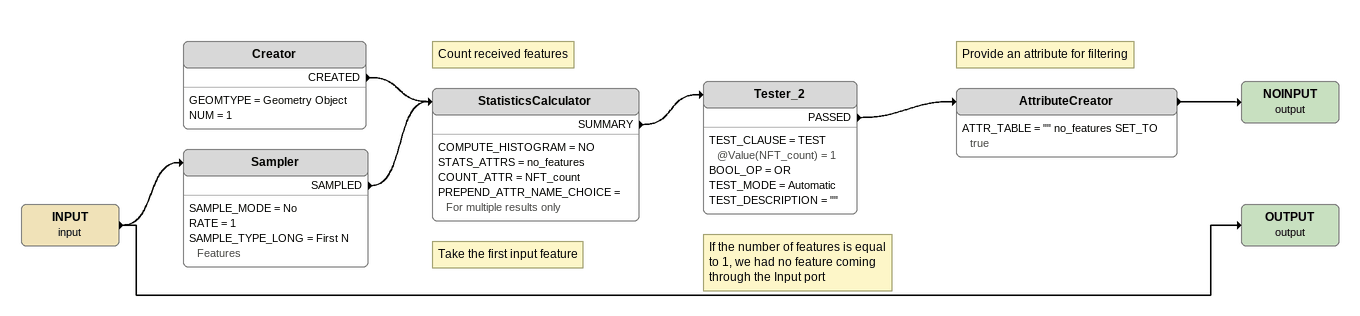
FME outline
INPUT (input)
    -> OUTPUT (output)
    -> Sampler
Note: Take the first input feature
Sampler
    SAMPLE_MODE = No
    RATE = 1
    SAMPLE_TYPE_LONG = First N Features
    SAMPLED -> StatisticsCalculator
OUTPUT (output)
Creator
    GEOMTYPE = Geometry Object
    NUM = 1
    CREATED -> StatisticsCalculator
Note: Count received features
StatisticsCalculator
    COMPUTE_HISTOGRAM = NO
    STATS_ATTRS = no_features
    COUNT_ATTR = NFT_count
    PREPEND_ATTR_NAME_CHOICE = For multiple results only
    SUMMARY -> Tester_2
Note: If the number of features is equal / to 1, we had no feature coming / through the Input port
Tester_2
    TEST_CLAUSE = TEST @Value(NFT_count) = 1
    BOOL_OP = OR
    TEST_MODE = Automatic
    TEST_DESCRIPTION = ""
    PASSED -> AttributeCreator
Note: Provide an attribute for filtering
AttributeCreator
    ATTR_TABLE = "" no_features SET_TO true
    -> NOINPUT (output)
NOINPUT (output)
